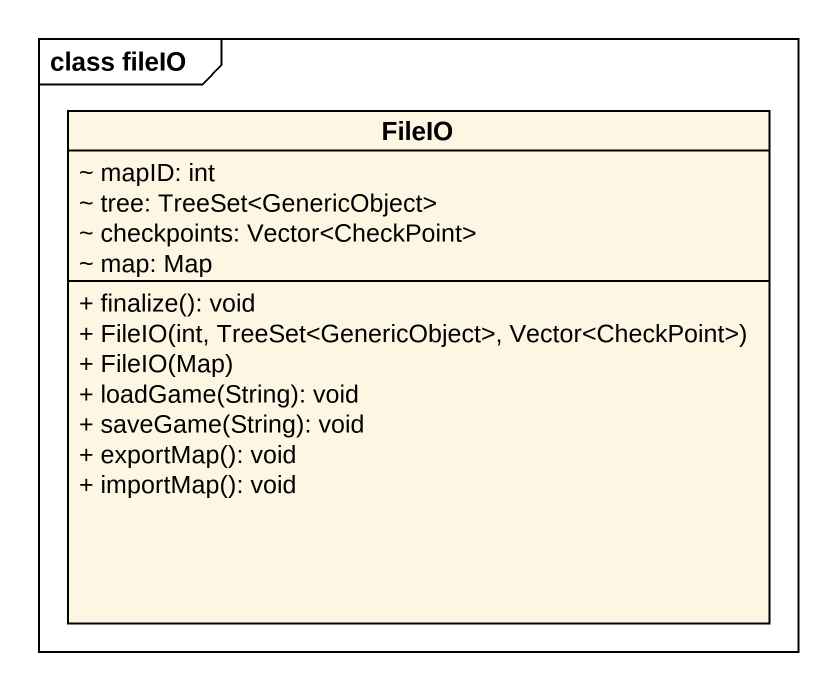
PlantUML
@startuml
mainframe class fileIO
hide circle
hide empty members
skinparam classAttributeIconSize 0
class FileIO {
  ~ mapID: int
  ~ tree: TreeSet<GenericObject>
  ~ checkpoints: Vector<CheckPoint>
  ~ map: Map
  + finalize(): void
  + FileIO(int, TreeSet<GenericObject>, Vector<CheckPoint>)
  + FileIO(Map)
  + loadGame(String): void
  + saveGame(String): void
  + exportMap(): void
  + importMap(): void
}
@enduml
